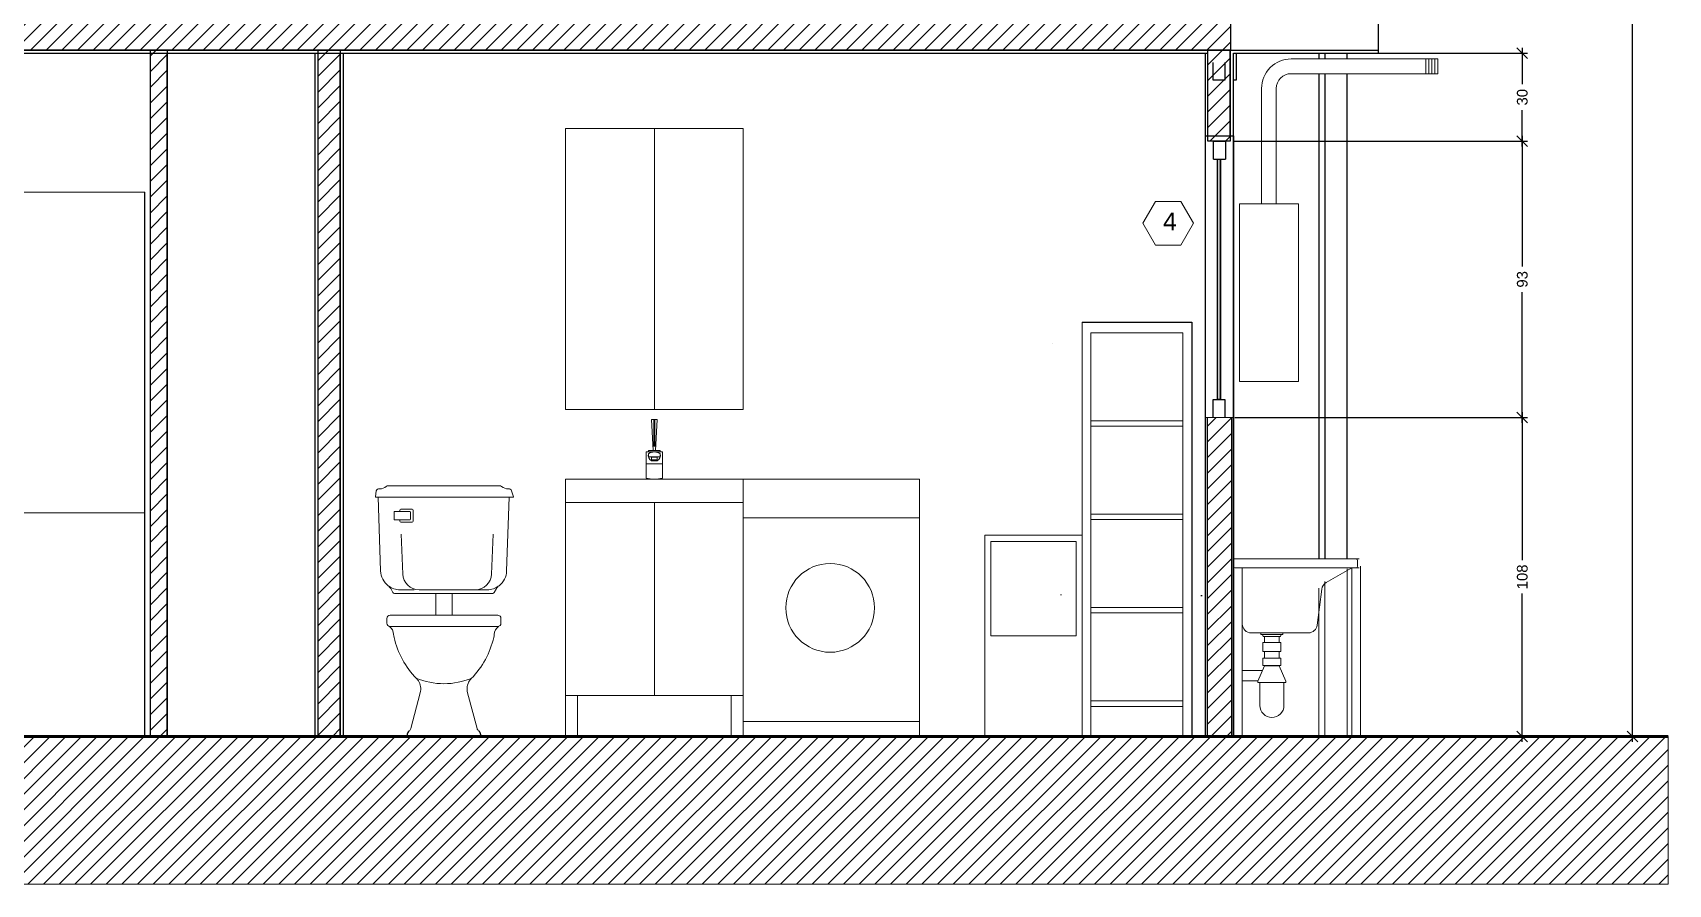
# Model space of a CAD drawing. Header units: centimetres. Extents: x -1332 to 7887, y -608 to 4152.
# Drawn here: x -819 to -266, y 1757 to 2044 of the extents above; entities that cross this region are included whole.
import ezdxf

# ---------------------------------------------------------------- set-up
doc = ezdxf.new("R2010")
doc.units = ezdxf.units.CM
doc.header["$MEASUREMENT"] = 0
doc.layers.get('DEFPOINTS').update_dxf_attribs({"color": 210})
doc.layers.add('ARREDI', color=252, linetype='Continuous', lineweight=18)
doc.layers.add('NUMERAZIONE', color=30, linetype='Continuous', lineweight=5)
for name, color, linetype in [('INFISSI', 130, 'Continuous'), ('quote nuove', 253, 'Continuous'), ('STRUTTURA', 7, 'Continuous')]:
    doc.layers.add(name, color=color, linetype=linetype)
doc.styles.add('ARIAL', font='Arial.ttf')
doc.styles.get("Standard").update_dxf_attribs({"font": 'Arial.ttf'})
doc.dimstyles.new('TICK_36', dxfattribs={"dimtxt": 3.6, "dimasz": 3.6, "dimexe": 1.8, "dimexo": 1.2, "dimgap": 1.8, "dimtad": 0, "dimdec": 0, "dimzin": 0, "dimdsep": 46, "dimtxsty": 'ARIAL', "dimblk": 'OBLIQUE', "dimcen": 1.8, "dimdle": 1.8, "dimclrd": 256, "dimclrt": 256, "dimadec": 0, "dimazin": 0, "dimtfac": 1, "dimtdec": 0, "dimtmove": 1, "dimatfit": 3, "dimldrblk": 'OPEN90', "dimfxl": 1, "dimtfill": 1, "dimtolj": 1, "dimtzin": 0, "dimarcsym": 0})

# ---------------------------------------------------------------- blocks, each defined once
blk = doc.blocks.new('_Oblique')
at = {"color": 0, "linetype": 'ByBlock', "lineweight": -2}
blk.add_line((-0.5, -0.5), (0.5, 0.5), dxfattribs=at)
blk = doc.blocks.new('*D192')
at = {"layer": 'DEFPOINTS', "color": 0, "transparency": 16777216}
for p in [(-383.02, 2426.28), (-342.92, 1806.59), (-278.26, 1806.59)]:
    blk.add_point(p, dxfattribs=at)
at = {"layer": 'quote nuove', "lineweight": -2, "transparency": 16777216}
for p, q in [((-278.26, 2428.08), (-278.26, 2122.22)), ((-278.26, 1804.79), (-278.26, 2110.65))]:
    blk.add_line(p, q, dxfattribs=at)
at = {"layer": 'quote nuove', "color": 0, "lineweight": -2, "transparency": 16777216}
for p, q in [((-381.82, 2426.28), (-276.46, 2426.28)), ((-341.72, 1806.59), (-276.46, 1806.59))]:
    blk.add_line(p, q, dxfattribs=at)
at = {"layer": 'quote nuove', "lineweight": -2, "transparency": 16777216, "xscale": 3.6, "yscale": 3.6, "zscale": 3.6}
for p, rotation in [((-278.26, 2426.28), 90), ((-278.26, 1806.59), 270)]:
    blk.add_blockref('_Oblique', p, dxfattribs=dict(at, rotation=rotation))
at = {"layer": 'quote nuove', "transparency": 16777216, "insert": (-278.26, 2116.44), "char_height": 3.6, "attachment_point": 5, "rotation": 90, "style": 'ARIAL', "bg_fill": 3, "box_fill_scale": 1.25, "bg_fill_color": 256, "bg_fill_true_color": 13158600, "bg_fill_transparency": 0}
blk.add_mtext('\\A1;620', dxfattribs=at)
blk = doc.blocks.new('_Open90')
at = {"color": 0, "linetype": 'ByBlock', "lineweight": -2}
for p, q in [((0, 0), (-1, 0)), ((-0.5, 0.5), (0, 0)), ((0, 0), (-0.5, -0.5))]:
    blk.add_line(p, q, dxfattribs=at)
blk = doc.blocks.new('*D204')
at = {"layer": 'DEFPOINTS', "color": 0, "transparency": 16777216}
for p in [(-413.84, 1914.44), (-413.84, 1806.59), (-315.49, 1806.59)]:
    blk.add_point(p, dxfattribs=at)
at = {"layer": 'quote nuove', "color": 0, "lineweight": -2, "transparency": 16777216}
for p, q in [((-412.64, 1914.44), (-313.69, 1914.44)), ((-412.64, 1806.59), (-313.69, 1806.59))]:
    blk.add_line(p, q, dxfattribs=at)
at = {"layer": 'quote nuove', "lineweight": -2, "transparency": 16777216}
for p, q in [((-315.49, 1916.24), (-315.49, 1866.12)), ((-315.49, 1804.79), (-315.49, 1854.9))]:
    blk.add_line(p, q, dxfattribs=at)
at = {"layer": 'quote nuove', "lineweight": -2, "transparency": 16777216, "xscale": 3.6, "yscale": 3.6, "zscale": 3.6}
for p, rotation in [((-315.49, 1914.44), 90), ((-315.49, 1806.59), 270)]:
    blk.add_blockref('_Oblique', p, dxfattribs=dict(at, rotation=rotation))
at = {"layer": 'quote nuove', "transparency": 16777216, "insert": (-315.49, 1860.51), "char_height": 3.6, "attachment_point": 5, "rotation": 90, "style": 'ARIAL', "bg_fill": 3, "box_fill_scale": 1.25, "bg_fill_color": 256, "bg_fill_true_color": 13158600, "bg_fill_transparency": 0}
blk.add_mtext('\\A1;108', dxfattribs=at)
blk = doc.blocks.new('*D205')
at = {"layer": 'DEFPOINTS', "color": 0, "transparency": 16777216}
for p in [(-414.26, 2007.78), (-315.49, 2007.78), (-413.84, 1914.44)]:
    blk.add_point(p, dxfattribs=at)
at = {"layer": 'quote nuove', "color": 0, "lineweight": -2, "transparency": 16777216}
for p, q in [((-413.06, 2007.78), (-313.69, 2007.78)), ((-412.64, 1914.44), (-313.69, 1914.44))]:
    blk.add_line(p, q, dxfattribs=at)
at = {"layer": 'quote nuove', "lineweight": -2, "transparency": 16777216}
for p, q in [((-315.49, 2009.58), (-315.49, 1965.49)), ((-315.49, 1912.64), (-315.49, 1956.73))]:
    blk.add_line(p, q, dxfattribs=at)
at = {"layer": 'quote nuove', "lineweight": -2, "transparency": 16777216, "xscale": 3.6, "yscale": 3.6, "zscale": 3.6}
for p, rotation in [((-315.49, 2007.78), 90), ((-315.49, 1914.44), 270)]:
    blk.add_blockref('_Oblique', p, dxfattribs=dict(at, rotation=rotation))
at = {"layer": 'quote nuove', "transparency": 16777216, "insert": (-315.49, 1961.11), "char_height": 3.6, "attachment_point": 5, "rotation": 90, "style": 'ARIAL', "bg_fill": 3, "box_fill_scale": 1.25, "bg_fill_color": 256, "bg_fill_true_color": 13158600, "bg_fill_transparency": 0}
blk.add_mtext('\\A1;93', dxfattribs=at)
blk = doc.blocks.new('*D206')
at = {"layer": 'DEFPOINTS', "color": 0, "transparency": 16777216}
for p in [(-413.16, 2037.59), (-315.49, 2037.59), (-414.26, 2007.78)]:
    blk.add_point(p, dxfattribs=at)
at = {"layer": 'quote nuove', "color": 0, "lineweight": -2, "transparency": 16777216}
for p, q in [((-411.96, 2037.59), (-313.69, 2037.59)), ((-413.06, 2007.78), (-313.69, 2007.78))]:
    blk.add_line(p, q, dxfattribs=at)
at = {"layer": 'quote nuove', "lineweight": -2, "transparency": 16777216}
for p, q in [((-315.49, 2039.39), (-315.49, 2027.06)), ((-315.49, 2005.98), (-315.49, 2018.31))]:
    blk.add_line(p, q, dxfattribs=at)
at = {"layer": 'quote nuove', "lineweight": -2, "transparency": 16777216, "xscale": 3.6, "yscale": 3.6, "zscale": 3.6}
for p, rotation in [((-315.49, 2037.59), 90), ((-315.49, 2007.78), 270)]:
    blk.add_blockref('_Oblique', p, dxfattribs=dict(at, rotation=rotation))
at = {"layer": 'quote nuove', "transparency": 16777216, "insert": (-315.49, 2022.68), "char_height": 3.6, "attachment_point": 5, "rotation": 90, "style": 'ARIAL', "bg_fill": 3, "box_fill_scale": 1.25, "bg_fill_color": 256, "bg_fill_true_color": 13158600, "bg_fill_transparency": 0}
blk.add_mtext('\\A1;30', dxfattribs=at)

msp = doc.modelspace()

# ---------------------------------------------------------------- hatches: boundary and pattern name
at = {"layer": 'INFISSI'}
h = msp.add_hatch(color=4, dxfattribs=at)
h.dxf.hatch_style = 1
h.paths.add_polyline_path([(-417.56, 2001.78), (-418.56, 2001.78), (-418.56, 1920.44), (-417.56, 1920.44)])
at = {"layer": 'STRUTTURA'}
h = msp.add_hatch(dxfattribs=at)
h.set_pattern_fill('ANSI31', color=0, scale=30)
h.paths.add_polyline_path([(-414.26, 2054.59), (-1114.06, 2054.59), (-1114.06, 2038.59), (-1106.46, 2038.59), (-414.26, 2038.59)])
h = msp.add_hatch(dxfattribs=at)
h.set_pattern_fill('ANSI31', color=0, scale=30)
h.paths.add_polyline_path([(-779.37, 1806.59), (-773.67, 1806.59), (-773.67, 2038.59), (-779.37, 2038.59)])
h.paths.add_polyline_path([(-722.67, 1806.59), (-715.17, 1806.59), (-715.17, 2038.59), (-722.67, 2038.59)])
h.paths.add_polyline_path([(-414.26, 2038.59), (-421.77, 2038.59), (-421.77, 2007.78), (-414.26, 2007.78)])
h = msp.add_hatch(dxfattribs=at)
h.set_pattern_fill('ANSI31', color=0, scale=30)
h.paths.add_polyline_path([(-413.84, 1914.44), (-422.04, 1914.44), (-422.04, 1806.59), (-413.84, 1806.59)])

# ---------------------------------------------------------------- linework, layer by layer
at = {"layer": 'ARREDI'}
for p, q in [((-348.07, 2035.64), (-348.07, 2030.64)), ((-347.07, 2035.64), (-347.07, 2030.64)), ((-346.07, 2035.64), (-346.07, 2030.64)), ((-345.07, 2035.64), (-345.07, 2030.64)), ((-344.07, 2035.64), (-344.07, 2030.64)), ((-638.96, 2012.09), (-578.96, 2012.09)), ((-638.96, 2012.09), (-638.96, 1917.09)), ((-608.96, 2012.09), (-608.96, 1917.09)), ((-578.96, 2012.09), (-578.96, 1917.09)), ((-464.27, 1946.59), (-464.27, 1806.92)), ((-461.41, 1806.59), (-461.41, 1942.99)), ((-461.41, 1942.99), (-430.26, 1942.99)), ((-430.26, 1806.59), (-430.26, 1942.99)), ((-474.32, 1939.57), (-474.32, 1939.57)), ((-638.96, 1917.09), (-578.96, 1917.09)), ((-609.38, 1903.25), (-609.96, 1913.75)), ((-609.96, 1913.75), (-607.96, 1913.75)), ((-609.16, 1913.75), (-609.16, 1904.75)), ((-608.76, 1913.75), (-608.76, 1904.75)), ((-608.55, 1903.25), (-607.96, 1913.75)), ((-422.77, 1916.14), (-422.77, 1914.44)), ((-422.04, 1914.44), (-422.04, 1806.59)), ((-413.84, 1914.44), (-413.84, 1806.59)), ((-413.16, 1914.44), (-413.16, 1916.12)), ((-611.77, 1902.75), (-611.77, 1893.85)), ((-611.77, 1902.75), (-606.16, 1902.75)), ((-610.96, 1903.25), (-606.96, 1903.25)), ((-610.96, 1903.25), (-606.96, 1903.25)), ((-610.96, 1902.75), (-610.96, 1903.25)), ((-609.46, 1904.75), (-608.46, 1904.75)), ((-606.96, 1902.75), (-606.96, 1903.25)), ((-606.16, 1902.75), (-606.16, 1893.85)), ((-611.77, 1898.73), (-606.16, 1898.73)), ((-610.96, 1902.16), (-610.96, 1901.12)), ((-610.96, 1901.12), (-606.96, 1901.12)), ((-609.96, 1901.12), (-609.96, 1899.72)), ((-609.96, 1900.99), (-607.96, 1900.99)), ((-609.96, 1900.13), (-607.96, 1900.13)), ((-609.96, 1899.72), (-607.96, 1899.72)), ((-607.96, 1901.12), (-607.96, 1899.72)), ((-606.96, 1902.16), (-606.96, 1901.12)), ((-638.96, 1893.59), (-578.96, 1893.59)), ((-638.96, 1806.59), (-638.96, 1893.59)), ((-578.96, 1806.59), (-578.96, 1893.59)), ((-578.96, 1893.59), (-519.35, 1893.59)), ((-578.96, 1893.59), (-578.96, 1806.59)), ((-519.35, 1893.59), (-519.35, 1806.59)), ((-703.28, 1887.62), (-702.99, 1889.58)), ((-703.18, 1887.48), (-656.72, 1887.48)), ((-702.39, 1887.48), (-657.52, 1887.48)), ((-702.39, 1887.48), (-701.54, 1862.56)), ((-680.12, 1891.33), (-698.89, 1891.33)), ((-680.12, 1891.33), (-661.35, 1891.33)), ((-658.07, 1887.48), (-658.91, 1862.56)), ((-656.62, 1887.62), (-657.24, 1889.58)), ((-696.97, 1882.44), (-696.97, 1880.01)), ((-691.67, 1882.66), (-696.75, 1882.66)), ((-694.98, 1883.1), (-694.98, 1882.66)), ((-690.9, 1883.43), (-694.65, 1883.43)), ((-691.45, 1882.44), (-691.45, 1880.01)), ((-690.57, 1883.1), (-690.57, 1879.35)), ((-608.96, 1885.69), (-608.89, 1820.41)), ((-578.96, 1880.45), (-519.35, 1880.45)), ((-691.67, 1879.79), (-696.75, 1879.79)), ((-694.98, 1879.79), (-694.98, 1879.35)), ((-690.9, 1879.02), (-694.65, 1879.02)), ((-694.56, 1874.91), (-694.04, 1861.46)), ((-663.47, 1874.91), (-663.99, 1861.46)), ((-497.27, 1874.59), (-464.27, 1874.59)), ((-497.27, 1806.59), (-497.27, 1874.59)), ((-464.27, 1874.59), (-464.27, 1806.59)), ((-413.16, 1866.59), (-370.66, 1866.59)), ((-413.16, 1864.09), (-413.16, 1866.59)), ((-413.16, 1864.09), (-413.16, 1806.59)), ((-371.16, 1866.09), (-371.16, 1864.09)), ((-370.16, 1806.59), (-370.16, 1864.09)), ((-370.66, 1863.59), (-412.66, 1863.59)), ((-410.16, 1863.59), (-410.16, 1844.59)), ((-410.16, 1806.59), (-410.16, 1863.59)), ((-381.84, 1858.59), (-373.16, 1863.59)), ((-373.16, 1863.59), (-373.16, 1806.59)), ((-697.35, 1855.23), (-698.11, 1856.56)), ((-696.87, 1854.95), (-687.27, 1854.95)), ((-694.93, 1856.16), (-690.15, 1856.16)), ((-680.23, 1856.16), (-688.53, 1856.16)), ((-687.27, 1854.95), (-667.14, 1854.95)), ((-682.87, 1854.95), (-682.87, 1847.6)), ((-680.23, 1856.16), (-669.49, 1856.16)), ((-677.36, 1854.95), (-677.36, 1847.6)), ((-663.58, 1854.95), (-673.18, 1854.95)), ((-665.3, 1856.16), (-670.09, 1856.16)), ((-663.11, 1855.23), (-662.35, 1856.56)), ((-384.84, 1844.22), (-383.32, 1856.36)), ((-384.26, 1856.68), (-384.26, 1806.59)), ((-680.12, 1847.6), (-698.31, 1847.6)), ((-680.12, 1847.6), (-661.93, 1847.6)), ((-699.41, 1846.5), (-699.41, 1844.85)), ((-680.12, 1843.74), (-698.31, 1843.74)), ((-680.12, 1843.74), (-661.93, 1843.74)), ((-660.82, 1846.5), (-660.82, 1844.85)), ((-407.16, 1841.59), (-387.81, 1841.59)), ((-402.66, 1838.36), (-402.66, 1840.33)), ((-397.66, 1838.36), (-397.66, 1840.33)), ((-402.66, 1833.01), (-402.66, 1835.32)), ((-402.66, 1830.4), (-402.66, 1830.59)), ((-397.66, 1833.01), (-397.66, 1835.32)), ((-397.66, 1830.4), (-397.66, 1830.59)), ((-403.33, 1828.88), (-410.16, 1828.88)), ((-404.84, 1825.4), (-410.16, 1825.4)), ((-397.66, 1830.4), (-402.66, 1830.4)), ((-688.1, 1821.34), (-691.32, 1809.29)), ((-672.14, 1821.34), (-668.92, 1809.29)), ((-578.89, 1820.41), (-638.89, 1820.41)), ((-404.26, 1824.78), (-404.26, 1817.06)), ((-396.07, 1824.78), (-396.07, 1817.06)), ((-519.35, 1811.59), (-578.96, 1811.59))]:
    msp.add_line(p, q, dxfattribs=at)
at = {"layer": 'ARREDI', "color": 8}
for p, q in [((-781.29, 1990.59), (-840.79, 1990.59)), ((-781.29, 1882.17), (-840.79, 1882.17)), ((-638.96, 1885.69), (-578.96, 1885.69))]:
    msp.add_line(p, q, dxfattribs=at)
at = {"layer": 'ARREDI', "lineweight": -2}
for p, q in [((-464.27, 1946.59), (-427.26, 1946.59)), ((-427.26, 1946.59), (-427.26, 1806.59))]:
    msp.add_line(p, q, dxfattribs=at)
at = {"layer": 'ARREDI'}
for points in [[(-403.66, 1986.59), (-403.66, 2025.64, -0.414214), (-393.66, 2035.64), (-344.07, 2035.64)], [(-398.66, 1986.59), (-398.66, 2025.64, -0.414214), (-393.66, 2030.64), (-344.07, 2030.64)]]:
    msp.add_lwpolyline(points, format="xyb", dxfattribs=at)
for points in [[(-391.16, 1986.59), (-411.16, 1986.59), (-411.16, 1926.59), (-391.16, 1926.59), (-391.16, 1986.59)], [(-382.26, 1858.92), (-382.26, 1806.59)], [(-374.76, 1806.59), (-374.76, 1863.24)], [(-471.28, 1854.42), (-471.68, 1854.42)], [(-403.36, 1841.02), (-403.07, 1840.33), (-400.16, 1840.33)], [(-396.97, 1841.02), (-397.26, 1840.33), (-400.16, 1840.33)], [(-402.66, 1830.4), (-404.91, 1825.26), (-404.91, 1824.78), (-404.91, 1824.78)], [(-397.66, 1830.4), (-395.42, 1825.26), (-395.42, 1824.78), (-395.42, 1824.78)], [(-404.91, 1824.78), (-395.42, 1824.78)]]:
    msp.add_lwpolyline(points, dxfattribs=at)
for points in [[(-461.41, 1913.26), (-430.26, 1913.26), (-430.26, 1911.43), (-461.41, 1911.43)], [(-461.41, 1881.7), (-430.26, 1881.7), (-430.26, 1879.87), (-461.41, 1879.87)], [(-495.2, 1872.52), (-466.35, 1872.52), (-466.35, 1840.56), (-495.2, 1840.56)], [(-461.41, 1850.14), (-430.26, 1850.14), (-430.26, 1848.31), (-461.41, 1848.31)], [(-396.42, 1841.59), (-403.91, 1841.59), (-403.91, 1841.02), (-396.42, 1841.02)], [(-397.11, 1838.36), (-403.22, 1838.36), (-403.22, 1835.32), (-397.11, 1835.32)], [(-397.11, 1833.01), (-403.22, 1833.01), (-403.22, 1830.59), (-397.11, 1830.59)], [(-638.96, 1820.41), (-634.99, 1820.41), (-634.99, 1806.59), (-638.96, 1806.59)], [(-582.94, 1820.41), (-578.96, 1820.41), (-578.96, 1806.59), (-582.94, 1806.59)], [(-461.41, 1818.58), (-430.26, 1818.58), (-430.26, 1816.75), (-461.41, 1816.75)]]:
    msp.add_lwpolyline(points, close=True, dxfattribs=at)
msp.add_circle((-549.52, 1850.04), 15, dxfattribs=at)
for centre, radius, start, end in [((-608.96, 1899.09), 3.66, 56.8798, 123.1202), ((-608.76, 1901.64), 2.27, 166.7665, 237.8411), ((-609.17, 1901.64), 2.27, 302.1589, 13.2335), ((-608.96, 1908.58), 14.99, 259.2053, 280.7947), ((-703.18, 1887.59), 0.11, 161.0754, 270), ((-701.95, 1889.22), 1.1, 86.8518, 161.0754), ((-701.71, 1893.62), 3.31, 266.8518, 309.7623), ((-698.89, 1890.23), 1.1, 90, 129.7623), ((-661.35, 1890.23), 1.1, 50.2377, 90), ((-658.53, 1893.62), 3.31, 230.2377, 273.1482), ((-658.29, 1889.22), 1.1, 18.9246, 93.1482), ((-656.72, 1887.59), 0.11, 270, 18.9246), ((-696.75, 1882.44), 0.221, 90, 180), ((-694.65, 1883.1), 0.331, 90, 180), ((-691.67, 1882.44), 0.221, 0, 90), ((-690.9, 1883.1), 0.331, 0, 90), ((-696.75, 1880.01), 0.221, 180, 270), ((-694.65, 1879.35), 0.331, 180, 270), ((-691.67, 1880.01), 0.221, 270, 0), ((-690.9, 1879.35), 0.331, 270, 0), ((-412.66, 1864.09), 0.5, 180, 270), ((-371.66, 1866.09), 0.5, 0, 90), ((-371.66, 1864.09), 0.5, 270, 0), ((-694.93, 1862.78), 6.62, 181.9415, 232.4535), ((-688.53, 1861.68), 5.51, 182.2026, 270), ((-669.49, 1861.68), 5.51, 270, 357.7974), ((-665.52, 1862.78), 6.62, 307.5465, 358.0585), ((-380.35, 1855.99), 3, 119.9588, 172.8877), ((-700.98, 1854.91), 3.31, 29.7906, 52.4535), ((-694.93, 1862.78), 6.62, 232.4535, 270), ((-696.87, 1855.5), 0.551, 209.7906, 270), ((-665.52, 1862.78), 6.62, 270, 307.5465), ((-663.58, 1855.5), 0.551, 270, 330.2094), ((-659.48, 1854.91), 3.31, 127.5465, 150.2094), ((-698.31, 1846.5), 1.1, 90, 180), ((-661.93, 1846.5), 1.1, 0, 90), ((-698.31, 1844.85), 1.1, 180, 270), ((-700.62, 1840.92), 3.51, 2.5434, 53.5374), ((-659.62, 1840.92), 3.51, 126.4626, 177.4566), ((-661.93, 1844.85), 1.1, 270, 0), ((-407.16, 1844.59), 3, 180, 270), ((-387.81, 1844.59), 3, 270, 352.8877), ((-691.61, 1841.32), 5.51, 182.5434, 193.1822), ((-667.98, 1846.86), 29.78, 193.1822, 224.0512), ((-692.25, 1846.86), 29.78, 315.9488, 346.8178), ((-668.63, 1841.32), 5.51, 346.8178, 357.4566), ((-680.12, 1848.5), 24.1, 247.0087, 292.9913), ((-693.35, 1822.32), 5.51, 33.6289, 44.0512), ((-692.89, 1822.62), 4.96, 345.0523, 33.6289), ((-667.35, 1822.62), 4.96, 146.3711, 194.9477), ((-666.89, 1822.32), 5.51, 135.9488, 146.3711), ((-400.16, 1817.06), 4.09, 180, 360), ((-692.91, 1809.71), 1.65, 308.395, 345.0523), ((-667.32, 1809.71), 1.65, 194.9477, 231.605)]:
    msp.add_arc(centre, radius, start, end, dxfattribs=at)
msp.add_solid([(-608.76, 1904.75), (-608.76, 1913.75), (-609.16, 1904.75), (-609.16, 1913.75)], dxfattribs=at)
at = {"layer": 'INFISSI'}
for p, q in [((-422.77, 2009.59), (-422.77, 1806.59)), ((-413.16, 2009.59), (-413.16, 1806.59)), ((-418.56, 1920.44), (-418.56, 2001.78)), ((-417.56, 1920.44), (-417.56, 2001.78))]:
    msp.add_line(p, q, dxfattribs=at)
for points in [[(-422.77, 2037.59), (-422.77, 1806.59)], [(-413.16, 1806.59), (-413.16, 2037.59)]]:
    msp.add_lwpolyline(points, dxfattribs=at)
msp.add_lwpolyline([(-418.56, 2001.78), (-417.56, 2001.78), (-417.56, 1920.44), (-418.56, 1920.44)], close=True, dxfattribs=at)
at = {"layer": 'NUMERAZIONE'}
msp.add_lwpolyline([(-426.67, 1980.05), (-430.95, 1987.45), (-439.5, 1987.45), (-443.77, 1980.05), (-439.5, 1972.64), (-430.95, 1972.64)], close=True, dxfattribs=at)
at = {"layer": 'STRUTTURA'}
for p, q in [((-364.17, 2050.59), (-364.17, 2037.59)), ((-779.37, 1806.59), (-779.37, 2037.59)), ((-773.67, 1806.59), (-773.67, 2037.59)), ((-723.67, 2038.59), (-722.67, 2038.59)), ((-723.67, 1806.59), (-723.67, 2037.59)), ((-715.17, 1806.59), (-715.17, 2037.59)), ((-414.26, 2009.59), (-414.26, 2038.59)), ((-414.26, 2038.59), (-364.17, 2038.59)), ((-413.16, 2037.59), (-364.17, 2037.59)), ((-412.16, 2028.59), (-412.16, 2037.59)), ((-384.26, 2037.59), (-384.26, 2035.64)), ((-420.06, 2028.44), (-420.06, 2034.44)), ((-416.06, 2034.44), (-416.06, 2028.44)), ((-384.26, 2030.64), (-384.26, 1866.59)), ((-416.06, 2028.44), (-420.06, 2028.44)), ((-413.16, 2028.59), (-412.16, 2028.59)), ((-422.77, 2009.59), (-413.16, 2009.59)), ((-419.86, 2007.78), (-415.86, 2007.78)), ((-419.86, 2001.78), (-419.86, 2007.78)), ((-418.36, 2007.78), (-417.86, 2007.78)), ((-417.86, 2007.78), (-417.36, 2007.78)), ((-415.86, 2007.78), (-415.86, 2001.78)), ((-419.86, 2001.78), (-415.86, 2001.78)), ((-781.29, 1806.59), (-781.29, 1990.59)), ((-420.06, 1920.44), (-416.06, 1920.44)), ((-420.06, 1914.44), (-420.06, 1920.44)), ((-418.56, 1920.44), (-418.06, 1920.44)), ((-418.06, 1920.44), (-417.56, 1920.44)), ((-416.06, 1920.44), (-416.06, 1914.44)), ((-422.04, 1914.44), (-422.04, 1806.59)), ((-413.84, 1914.44), (-413.84, 1806.59)), ((-1115.06, 1806.59), (-413.16, 1806.59)), ((-692.52, 1807.35), (-692.52, 1806.59)), ((-667.71, 1806.59), (-690.21, 1806.59)), ((-667.71, 1807.35), (-667.71, 1806.59)), ((-581.46, 1806.59), (-636.46, 1806.59)), ((-464.27, 1806.59), (-497.27, 1806.59)), ((-489.41, 1806.59), (-486.41, 1806.59)), ((-442.35, 1806.59), (-439.35, 1806.59)), ((-416.47, 1806.59), (-416.47, 1806.59)), ((-415.26, 1806.59), (-415.26, 1806.59))]:
    msp.add_line(p, q, dxfattribs=at)
at = {"layer": 'STRUTTURA', "lineweight": 100}
for p, q in [((-266.13, 1806.59), (-1331.81, 1806.59)), ((-1115.06, 1806.59), (-298.86, 1806.59))]:
    msp.add_line(p, q, dxfattribs=at)
at = {"layer": 'STRUTTURA'}
for points in [[(-1114.06, 2054.59), (-414.19, 2054.59), (-414.19, 2038.59), (-1114.06, 2038.59)], [(-779.37, 2038.59), (-773.67, 2038.59), (-773.67, 1806.59), (-779.37, 1806.59)], [(-779.37, 2037.59), (-773.67, 2037.59), (-773.67, 1806.59), (-779.37, 1806.59)], [(-722.67, 2038.59), (-715.17, 2038.59), (-715.17, 1806.59), (-722.67, 1806.59)], [(-421.77, 2038.59), (-414.26, 2038.59), (-414.26, 2007.78), (-421.77, 2007.78)]]:
    msp.add_lwpolyline(points, close=True, dxfattribs=at)
for points in [[(-1106.48, 2038.59), (-421.77, 2038.59)], [(-1106.46, 2037.59), (-723.67, 2037.59)], [(-723.67, 2037.59), (-421.77, 2037.59)], [(-722.67, 1806.59), (-722.67, 2037.59)], [(-715.17, 1806.59), (-714.07, 1806.59), (-714.07, 2037.59)], [(-421.77, 2009.59), (-421.77, 2038.59)], [(-382.26, 2037.59), (-382.26, 2035.64)], [(-374.76, 2035.64), (-374.76, 2037.59)], [(-382.26, 2030.64), (-382.26, 1866.59)], [(-374.76, 1866.59), (-374.76, 2030.64)], [(-423.77, 1854.09), (-424.17, 1854.09)], [(-724.91, 1806.59), (-712.91, 1806.59)], [(-427.26, 1806.59), (-427.26, 1806.59), (-415.26, 1806.59)]]:
    msp.add_lwpolyline(points, dxfattribs=at)
for centre, start, end in [((-690.8, 1807.05), 128.395, 170.0343), ((-669.43, 1807.05), 9.9657, 51.605)]:
    msp.add_arc(centre, 1.75, start, end, dxfattribs=at)

# ---------------------------------------------------------------- texts
at = {"layer": 'NUMERAZIONE', "ltscale": 0.1, "insert": (-437, 1983.69), "char_height": 6, "attachment_point": 1}
msp.add_mtext_dynamic_manual_height_columns('4', width=0.5819, gutter_width=12.5, heights=[0], dxfattribs=at)

# ---------------------------------------------------------------- next in the draw order: dimensions: what is measured, and where the dimension line sits
at = {"layer": 'quote nuove'}
dim = msp.add_linear_dim(base=(-278.26, 1806.59), p1=(-383.02, 2426.28), p2=(-342.92, 1806.59), angle=90, dimstyle='TICK_36', dxfattribs=at)
dim.commit()
dim.dimension.update_dxf_attribs({"geometry": '*D192', "text_midpoint": (-278.26, 2116.44)})

# ---------------------------------------------------------------- next in the draw order: dimensions: what is measured, and where the dimension line sits
dim = msp.add_linear_dim(base=(-315.49, 1806.59), p1=(-413.84, 1914.44), p2=(-413.84, 1806.59), angle=90, dimstyle='TICK_36', dxfattribs=at)
dim.commit()
dim.dimension.update_dxf_attribs({"geometry": '*D204', "text_midpoint": (-315.49, 1860.51), "dimtype": 160})

# ---------------------------------------------------------------- next in the draw order: hatches: boundary and pattern name
at = {"layer": 'ARREDI'}
h = msp.add_hatch(dxfattribs=at)
h.set_pattern_fill('ANSI31', color=0, scale=30)
h.paths.add_polyline_path([(-1331.81, 1806.59), (-1331.81, 1756.59), (-266.13, 1756.59), (-266.13, 1806.59)])

# ---------------------------------------------------------------- next in the draw order: linework, layer by layer
msp.add_lwpolyline([(-1331.81, 1806.59), (-266.13, 1806.59), (-266.13, 1756.59), (-1331.81, 1756.59)], close=True, dxfattribs=at)

# ---------------------------------------------------------------- next in the draw order: dimensions: what is measured, and where the dimension line sits
at = {"layer": 'quote nuove'}
dim = msp.add_linear_dim(base=(-315.49, 2007.78), p1=(-413.84, 1914.44), p2=(-414.26, 2007.78), angle=90, dimstyle='TICK_36', dxfattribs=at)
dim.commit()
dim.dimension.update_dxf_attribs({"geometry": '*D205', "text_midpoint": (-315.49, 1961.11)})

# ---------------------------------------------------------------- next in the draw order: linework, layer by layer
at = {"layer": 'ARREDI'}
msp.add_line((-422.77, 1914.44), (-413.16, 1914.44), dxfattribs=at)

# ---------------------------------------------------------------- next in the draw order: dimensions: what is measured, and where the dimension line sits
at = {"layer": 'quote nuove'}
dim = msp.add_linear_dim(base=(-315.49, 2037.59), p1=(-414.26, 2007.78), p2=(-413.16, 2037.59), angle=90, dimstyle='TICK_36', dxfattribs=at)
dim.commit()
dim.dimension.update_dxf_attribs({"geometry": '*D206', "text_midpoint": (-315.49, 2022.68)})

doc.saveas('drawing.dxf')
